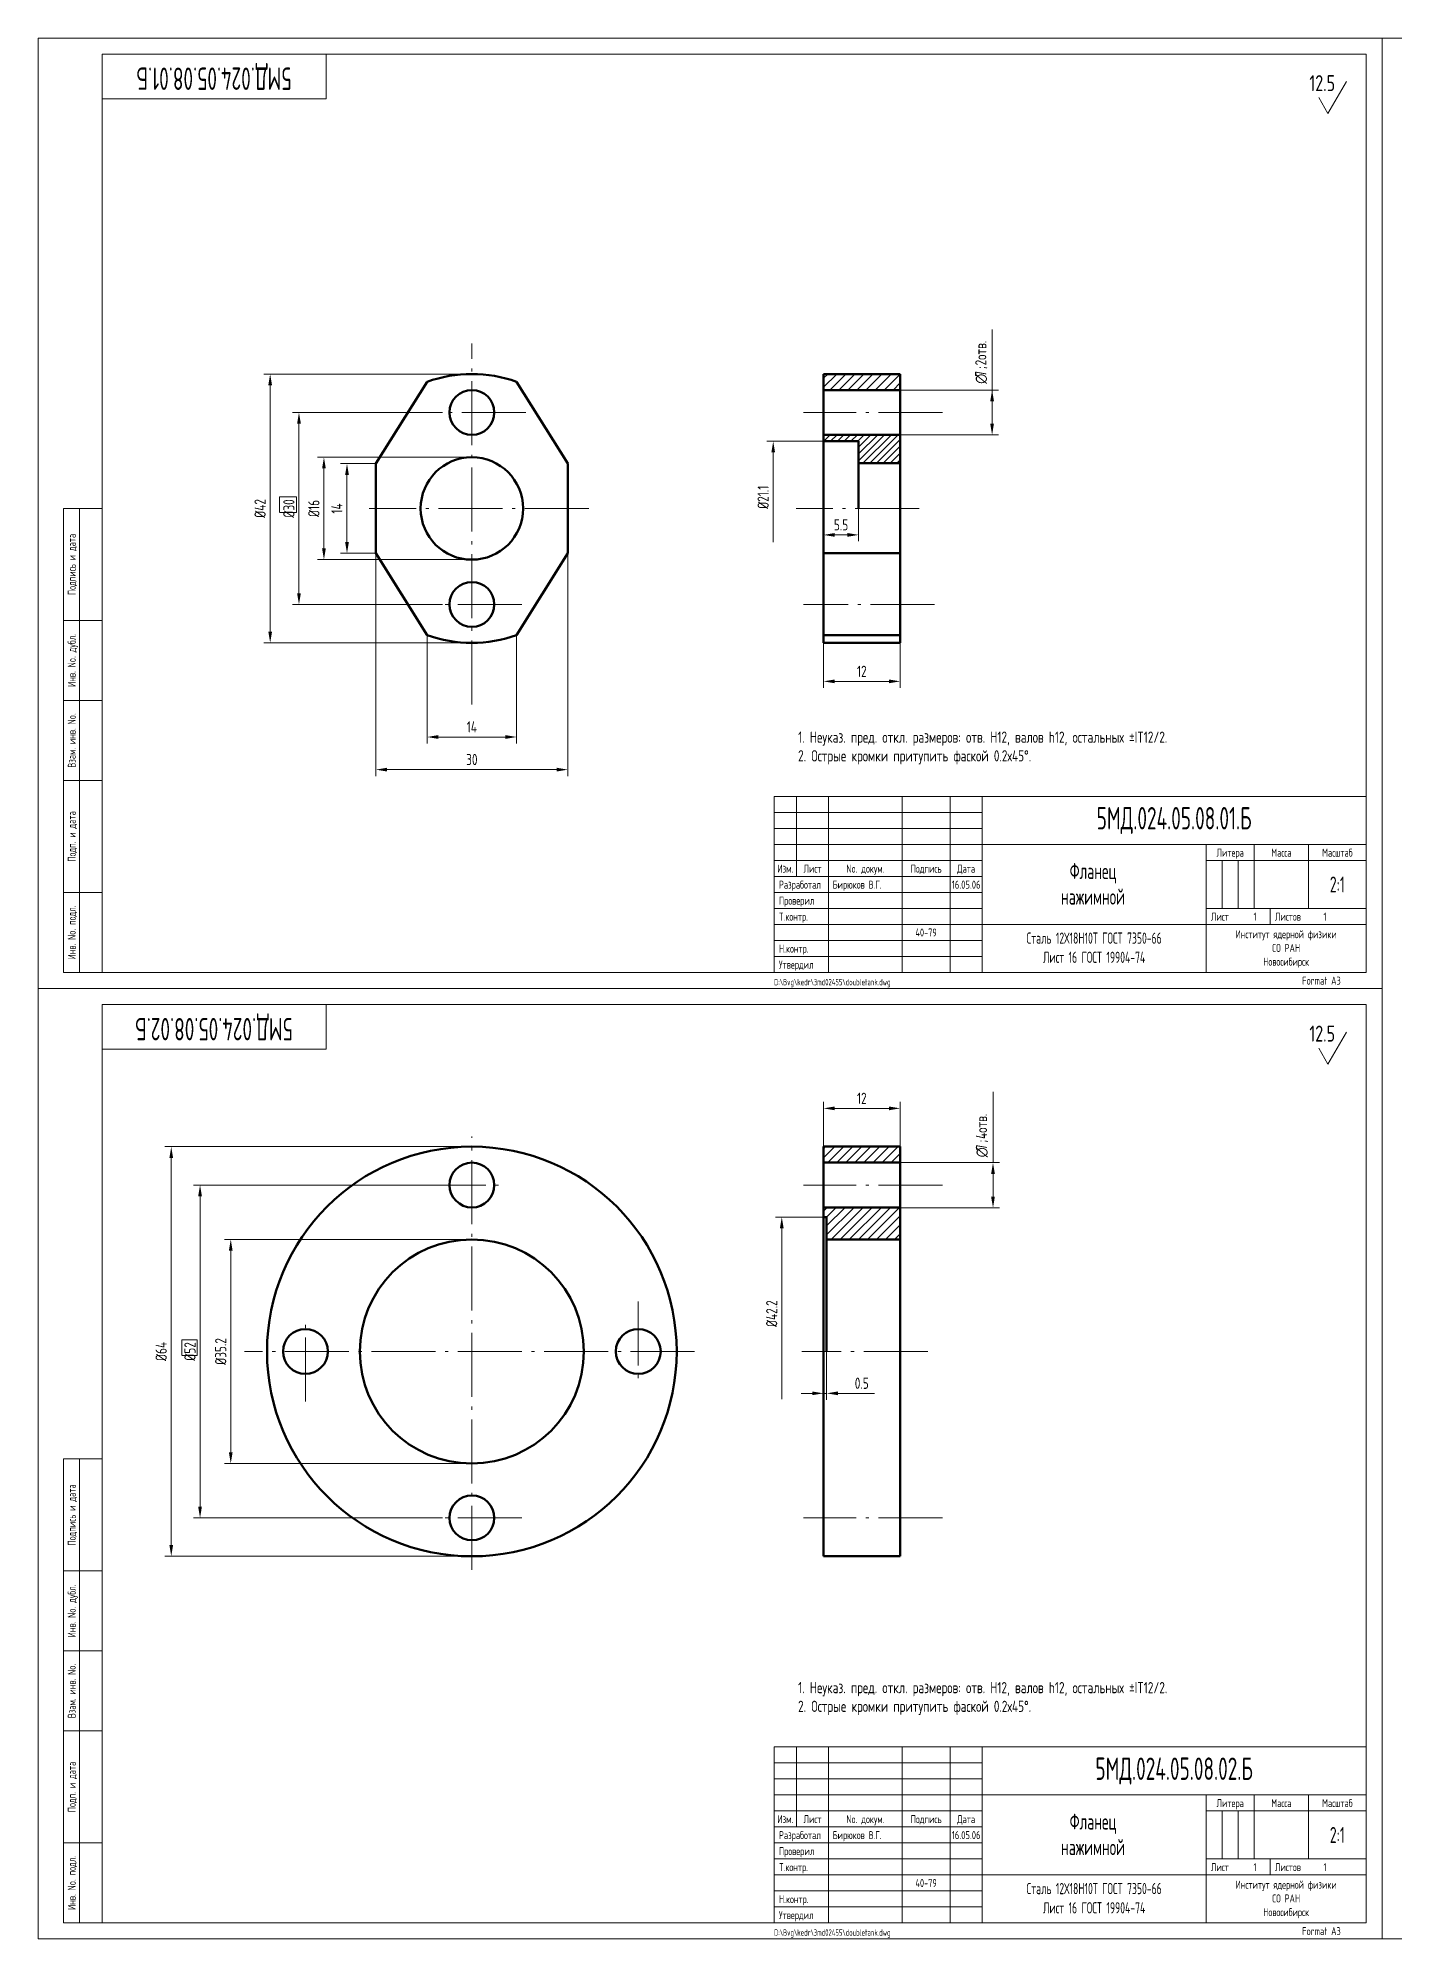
# Model space of a CAD drawing. Extents: x -414 to 4851, y -2165 to 1761.
# Drawn here: x 3171 to 3595, y 1167 to 1761 of the extents above; entities that cross this region are included whole.
import ezdxf
from ezdxf.enums import TextEntityAlignment as Align

# ---------------------------------------------------------------- set-up
doc = ezdxf.new("R2010")
doc.units = 0
doc.linetypes.add('S-P20', pattern=[27, 20, -3, 1, -3])
for name, color, linetype, lineweight in [('1', 9, 'CONTINUOUS', 20), ('2', 2, 'CONTINUOUS', 50), ('DIM', 4, 'CONTINUOUS', 20), ('HATCH', 5, 'CONTINUOUS', 20), ('TR', 3, 'CONTINUOUS', 20)]:
    doc.layers.add(name, color=color, linetype=linetype, lineweight=lineweight)
doc.styles.add('SIMPLEX', font='simplex.shx', dxfattribs={"width": 0.7})
pattern_1 = [(45, (0, 0), (-1.4142136, 1.4142136), [])]

# ---------------------------------------------------------------- blocks, each defined once
blk = doc.blocks.new('SHTAMP1')
at = {"layer": 'DIM', "color": 2}
for p, q in [((-185, 55), (0, 55)), ((-185, 55), (-185, 0)), ((-178, 55), (-178, 30)), ((-168, 55), (-168, 0)), ((-145, 55), (-145, 0)), ((-130, 55), (-130, 0)), ((-120, 55), (-120, 0)), ((-120, 40), (0, 40)), ((-50, 40), (-50, 0)), ((-35, 40), (-35, 20)), ((-18, 40), (-18, 20)), ((-185, 35), (-120, 35)), ((-185, 30), (-120, 30)), ((-50, 35), (0, 35)), ((-50, 20), (0, 20)), ((-30, 20), (-30, 15)), ((-120, 15), (0, 15))]:
    blk.add_line(p, q, dxfattribs=at)
at = {"layer": 'DIM'}
for p, q in [((-185, 50), (-120, 50)), ((-185, 45), (-120, 45)), ((-185, 40), (-120, 40)), ((-45, 35), (-45, 20)), ((-40, 35), (-40, 20)), ((-185, 25), (-120, 25)), ((-185, 20), (-120, 20)), ((-185, 15), (-120, 15)), ((-185, 10), (-120, 10)), ((-185, 5), (-120, 5))]:
    blk.add_line(p, q, dxfattribs=at)
at = {"layer": 'DIM', "style": 'SIMPLEX', "width": 0.6}
blk.add_text('1', height=2.5, dxfattribs=at).set_placement((-35.18, 16.2))
at = {"layer": 'DIM', "style": 'SIMPLEX', "width": 0.6, "flags": 8}
blk.add_attdef('ОБОЗНАЧЕНИЕ2', text='', height=7, dxfattribs=at).set_placement((-117, 60), align=Align.MIDDLE)
at = {"layer": 'DIM', "style": 'SIMPLEX', "width": 0.6}
for tag, height, p in [('ОБОЗНАЧЕНИЕ', 7, (-60, 47.5)), ('МАСШТАБ', 5, (-9, 27.5))]:
    blk.add_attdef(tag, text='', height=height, dxfattribs=at).set_placement(p, align=Align.MIDDLE)
at = {"layer": 'DIM', "style": 'SIMPLEX', "width": 0.910843}
blk.add_attdef('ДАТА', text='', height=2.5, dxfattribs=at).set_placement((-129.5, 26.2), (-120.5, 26.2), align=Align.FIT)
at = {"layer": 'DIM', "style": 'SIMPLEX', "width": 0.6}
for tag, p in [('ЛИСТОВ', (-13.32, 16.2)), ('FORMAT', (-20, -3.8))]:
    blk.add_attdef(tag, p, '', height=2.5, dxfattribs=at)
blk.add_attdef('ТЕЛЕФОН', text='', height=2.5, dxfattribs=at).set_placement((-137.5, 12.5), align=Align.MIDDLE_CENTER)
at = {"layer": 'TR', "style": 'SIMPLEX', "width": 0.7}
for s, p in [('Литера', (-42.5, 36.2)), ('Масса', (-26.5, 36.2)), ('Масштаб', (-9, 36.2)), ('Изм.', (-181.5, 31.2)), ('Лист', (-173, 31.2)), ('No. докум.', (-156.5, 31.2)), ('Подпись', (-137.5, 31.2)), ('Дата', (-125, 31.2)), ('Институт ядерной физики', (-25, 10.7)), ('СО РАН', (-25, 6.42)), ('Новосибирск', (-25, 2.13))]:
    blk.add_text(s, height=2.5, dxfattribs=at).set_placement(p, align=Align.CENTER)
at = {"layer": 'TR', "style": 'SIMPLEX'}
for s, width, p in [('Разработал', 0.6, (-183.5, 26.2)), ('T.контр.', 0.7, (-183.5, 16.2)), ('Проверил', 0.7, (-183.5, 21.2)), ('Лист', 0.7, (-48.5, 16.2)), ('Листов', 0.7, (-28.5, 16.2)), ('Н.контр.', 0.7, (-183.5, 6.2)), ('Утвердил', 0.7, (-183.5, 1.2))]:
    blk.add_text(s, height=2.5, dxfattribs=dict(at, width=width)).set_placement(p)
at = {"layer": 'TR', "style": 'SIMPLEX', "width": 0.6}
for tag, height, p in [('НАИМЕНОВАНИЕ', 5, (-85.35, 29.2)), ('НАИМЕНОВАНИЕ2', 5, (-85.35, 21.2)), ('МАТЕРИАЛ', 3.5, (-85, 9)), ('СОРТАМЕНТ', 3.5, (-85, 3))]:
    blk.add_attdef(tag, text='', height=height, dxfattribs=at).set_placement(p, align=Align.CENTER)
for tag, p, height in [('РАЗРАБОТАЛ', (-166.7, 26.2), 2.5), ('ПРОВЕРИЛ', (-166.7, 21.2), 2.5), ('НОРМОКОНТРОЛЬ', (-166.7, 6.2), 2.5), ('УТВЕРДИЛ', (-166.7, 1.2), 2.5), ('ФАЙЛ', (-185, -4), 2)]:
    blk.add_attdef(tag, p, '', height=height, dxfattribs=at)

msp = doc.modelspace()

# ---------------------------------------------------------------- hatches: boundary and pattern name
at = {"layer": 'HATCH'}
h = msp.add_hatch(dxfattribs=at)
h.set_pattern_fill('U', color=256, scale=2, angle=45, style=0, pattern_type=0)
h.set_pattern_definition(pattern_1)
h.paths.add_polyline_path([(3440.54, 1655.75), (3416.54, 1655.75), (3416.54, 1650.75), (3440.54, 1650.75)])
h = msp.add_hatch(dxfattribs=at)
h.set_pattern_fill('U', color=256, scale=1.5, angle=45, style=0, pattern_type=0)
h.set_pattern_definition([(45, (0, 0), (-1.0606602, 1.0606602), [])])
h.paths.add_polyline_path([(3440.54, 1636.75), (3416.54, 1636.75), (3416.54, 1634.75), (3427.54, 1634.75), (3427.54, 1627.88), (3440.54, 1627.88)])
h = msp.add_hatch(dxfattribs=at)
h.set_pattern_fill('U', color=256, scale=2, angle=45, style=0, pattern_type=0)
h.set_pattern_definition([(45, (0, 33.5745), (-1.4142136, 1.4142136), [])])
h.paths.add_polyline_path([(3440.54, 1409.33), (3440.54, 1414.33), (3416.54, 1414.33), (3416.54, 1409.33)])
h = msp.add_hatch(dxfattribs=at)
h.set_pattern_fill('U', color=256, scale=2, angle=45, style=0, pattern_type=0)
h.set_pattern_definition(pattern_1)
h.paths.add_polyline_path([(3440.54, 1395.33), (3416.54, 1395.33), (3416.54, 1392.33), (3417.54, 1392.33), (3417.54, 1385.33), (3440.54, 1385.33)])

# ---------------------------------------------------------------- linework, layer by layer
at = {"layer": '1', "linetype": 'S-P20'}
for p, q in [((3306.68, 1552.52), (3306.68, 1665.27)), ((3323.56, 1643.75), (3297.52, 1643.75)), ((3453.74, 1643.75), (3410.34, 1643.75)), ((3343.25, 1613.75), (3274.58, 1613.75)), ((3446.44, 1613.75), (3407.98, 1613.75)), ((3322.32, 1583.75), (3297.52, 1583.75)), ((3451.26, 1583.75), (3410.34, 1583.75)), ((3306.68, 1282.12), (3306.68, 1417.46)), ((3291.05, 1402.33), (3315.85, 1402.33)), ((3453.74, 1402.33), (3410.34, 1402.33)), ((3358.68, 1365.96), (3358.68, 1341.16)), ((3254.68, 1334.69), (3254.68, 1359.49)), ((3376.29, 1350.33), (3235.65, 1350.33)), ((3449.12, 1350.33), (3409.78, 1350.33)), ((3322.32, 1298.33), (3297.52, 1298.33)), ((3453.74, 1298.33), (3410.34, 1298.33))]:
    msp.add_line(p, q, dxfattribs=at)
at = {"layer": '1'}
for p, q in [((3251.85, 1617.4), (3246.55, 1617.4)), ((3246.55, 1617.4), (3246.55, 1612.52)), ((3251.85, 1612.52), (3251.85, 1617.4)), ((3246.69, 1612.52), (3251.85, 1612.52)), ((3220.87, 1353.99), (3216.03, 1353.99)), ((3216.03, 1353.99), (3216.03, 1349.09)), ((3216.11, 1349.09), (3220.87, 1349.09)), ((3220.87, 1349.09), (3220.87, 1353.99))]:
    msp.add_line(p, q, dxfattribs=at)
at = {"layer": '2'}
for p, q in [((3276.68, 1627.75), (3292.68, 1653.35)), ((3336.68, 1627.75), (3320.68, 1653.35)), ((3416.54, 1571.75), (3416.54, 1655.75)), ((3440.54, 1655.75), (3416.54, 1655.75)), ((3440.54, 1571.75), (3440.54, 1655.75)), ((3440.54, 1650.75), (3416.54, 1650.75)), ((3440.54, 1636.75), (3416.54, 1636.75)), ((3427.54, 1634.75), (3416.54, 1634.75)), ((3427.54, 1613.75), (3427.54, 1634.75)), ((3276.68, 1627.75), (3276.68, 1599.75)), ((3336.68, 1627.75), (3336.68, 1599.75)), ((3440.54, 1627.88), (3427.54, 1627.88)), ((3276.68, 1599.75), (3292.68, 1574.15)), ((3336.68, 1599.75), (3320.68, 1574.15)), ((3440.54, 1599.75), (3416.54, 1599.75)), ((3440.54, 1574.15), (3416.54, 1574.15)), ((3440.54, 1571.75), (3416.54, 1571.75)), ((3440.54, 1571.75), (3416.54, 1571.75)), ((3416.54, 1286.33), (3416.54, 1414.33)), ((3440.54, 1414.33), (3416.54, 1414.33)), ((3440.54, 1286.33), (3440.54, 1414.33)), ((3440.54, 1409.33), (3416.54, 1409.33)), ((3440.54, 1395.33), (3416.54, 1395.33)), ((3417.54, 1392.33), (3416.54, 1392.33)), ((3417.54, 1350.33), (3417.54, 1392.33)), ((3440.54, 1385.33), (3417.54, 1385.33)), ((3440.54, 1286.33), (3416.54, 1286.33)), ((3440.54, 1286.33), (3416.54, 1286.33))]:
    msp.add_line(p, q, dxfattribs=at)
for centre, radius in [((3306.68, 1643.75), 7), ((3306.68, 1613.75), 16), ((3306.68, 1583.75), 7), ((3306.68, 1350.33), 64), ((3306.68, 1402.33), 7), ((3306.68, 1350.33), 35), ((3254.68, 1350.33), 7), ((3358.68, 1350.33), 7), ((3306.68, 1298.33), 7)]:
    msp.add_circle(centre, radius, dxfattribs=at)
for start, end in [(70.52878, 109.47122), (250.52878, 289.47122)]:
    msp.add_arc((3306.68, 1613.75), 42, start, end, dxfattribs=at)
at = {"layer": 'DIM'}
for p, q in [((3469.24, 1640.25), (3469.24, 1669.66)), ((3306.68, 1655.75), (3241.66, 1655.75)), ((3243.66, 1652.25), (3243.66, 1575.25)), ((3440.54, 1650.75), (3471.24, 1650.75)), ((3297.52, 1643.75), (3250.66, 1643.75)), ((3252.66, 1640.25), (3252.66, 1587.25)), ((3416.54, 1634.75), (3398.84, 1634.75)), ((3440.54, 1636.75), (3471.24, 1636.75)), ((3306.68, 1629.75), (3258.46, 1629.75)), ((3276.68, 1627.75), (3265.66, 1627.75)), ((3400.84, 1631.25), (3400.84, 1603.25)), ((3260.46, 1626.25), (3260.46, 1601.25)), ((3267.66, 1624.25), (3267.66, 1603.25)), ((3427.54, 1613.75), (3427.54, 1603.49)), ((3420.04, 1605.49), (3424.04, 1605.49)), ((3276.68, 1599.75), (3265.66, 1599.75)), ((3276.68, 1599.75), (3276.68, 1530.14)), ((3336.68, 1599.75), (3336.68, 1530.14)), ((3306.68, 1597.75), (3258.46, 1597.75)), ((3297.52, 1583.75), (3250.66, 1583.75)), ((3292.68, 1574.15), (3292.68, 1540.33)), ((3320.68, 1574.15), (3320.68, 1540.33)), ((3306.68, 1571.75), (3241.66, 1571.75)), ((3416.54, 1571.75), (3416.54, 1557.72)), ((3440.54, 1571.75), (3440.54, 1557.72)), ((3420.04, 1559.72), (3437.04, 1559.72)), ((3296.18, 1542.33), (3317.18, 1542.33)), ((3280.18, 1532.14), (3333.18, 1532.14)), ((3416.54, 1414.33), (3416.54, 1428.3)), ((3420.04, 1426.3), (3437.04, 1426.3)), ((3440.54, 1414.33), (3440.54, 1428.3)), ((3469.52, 1409.33), (3469.52, 1431.43)), ((3306.68, 1414.33), (3210.75, 1414.33)), ((3212.75, 1410.83), (3212.75, 1289.83)), ((3440.54, 1409.33), (3471.52, 1409.33)), ((3291.05, 1402.33), (3219.75, 1402.33)), ((3469.52, 1398.72), (3469.52, 1405.83)), ((3221.75, 1398.83), (3221.75, 1301.83)), ((3416.54, 1392.33), (3401.52, 1392.33)), ((3440.54, 1395.22), (3471.52, 1395.22)), ((3306.68, 1385.33), (3229.35, 1385.33)), ((3403.52, 1388.83), (3403.52, 1335.47)), ((3231.35, 1381.83), (3231.35, 1318.83)), ((3417.54, 1350.33), (3417.54, 1335.25)), ((3413.04, 1337.25), (3409.54, 1337.25)), ((3416.54, 1337.25), (3417.54, 1337.25)), ((3421.04, 1337.25), (3432.47, 1337.25)), ((3306.68, 1315.33), (3229.35, 1315.33)), ((3297.52, 1298.33), (3219.75, 1298.33)), ((3306.68, 1286.33), (3210.75, 1286.33))]:
    msp.add_line(p, q, dxfattribs=at)
at = {"layer": 'DIM', "color": 2}
for p, q in [((3179.12, 1468.75), (3179.12, 1613.75)), ((3191.12, 1613.75), (3179.12, 1613.75)), ((3184.12, 1468.75), (3184.12, 1613.75)), ((3191.12, 1578.75), (3179.12, 1578.75)), ((3191.12, 1553.75), (3179.12, 1553.75)), ((3191.12, 1528.75), (3179.12, 1528.75)), ((3191.12, 1493.75), (3179.12, 1493.75)), ((3191.12, 1468.75), (3179.12, 1468.75)), ((3179.12, 1171.75), (3179.12, 1316.75)), ((3191.12, 1316.75), (3179.12, 1316.75)), ((3184.12, 1171.75), (3184.12, 1316.75)), ((3191.12, 1281.75), (3179.12, 1281.75)), ((3191.12, 1256.75), (3179.12, 1256.75)), ((3191.12, 1231.75), (3179.12, 1231.75)), ((3191.12, 1196.75), (3179.12, 1196.75)), ((3191.12, 1171.75), (3179.12, 1171.75))]:
    msp.add_line(p, q, dxfattribs=at)
at = {"layer": 'DIM'}
for points in [[(3171.12, 1463.75), (3171.12, 1760.75), (3591.12, 1760.75), (3591.12, 1463.75)], [(3591.12, 1166.75), (3591.12, 1760.75), (4011.12, 1760.75), (4011.12, 1166.75)], [(3171.12, 1166.75), (3171.12, 1463.75), (3591.12, 1463.75), (3591.12, 1166.75)]]:
    msp.add_lwpolyline(points, close=True, dxfattribs=at)
at = {"layer": 'DIM', "color": 2}
for points in [[(3191.12, 1468.75), (3191.12, 1755.75), (3586.12, 1755.75), (3586.12, 1468.75)], [(3191.12, 1171.75), (3191.12, 1458.75), (3586.12, 1458.75), (3586.12, 1171.75)]]:
    msp.add_lwpolyline(points, close=True, dxfattribs=at)
for points in [[(3191.12, 1741.75), (3261.12, 1741.75), (3261.12, 1755.75)], [(3191.12, 1444.75), (3261.12, 1444.75), (3261.12, 1458.75)]]:
    msp.add_lwpolyline(points, dxfattribs=at)
at = {"layer": 'DIM', "flags": 128}
for points in [[(3571.28, 1742.15), (3574.17, 1737.15), (3579.94, 1747.15)], [(3571.28, 1445.15), (3574.17, 1440.15), (3579.94, 1450.15)]]:
    msp.add_lwpolyline(points, dxfattribs=at)
at = {"layer": 'DIM'}
for points in [[(3243.08, 1652.25), (3244.25, 1652.25), (3243.66, 1655.75)], [(3468.65, 1647.25), (3469.82, 1647.25), (3469.24, 1650.75)], [(3252.08, 1640.25), (3253.25, 1640.25), (3252.66, 1643.75)], [(3468.65, 1640.25), (3469.82, 1640.25), (3469.24, 1636.75)], [(3400.26, 1631.25), (3401.43, 1631.25), (3400.84, 1634.75)], [(3259.88, 1626.25), (3261.05, 1626.25), (3260.46, 1629.75)], [(3267.08, 1624.25), (3268.25, 1624.25), (3267.66, 1627.75)], [(3420.04, 1606.07), (3420.04, 1604.9), (3416.54, 1605.49)], [(3424.04, 1606.07), (3424.04, 1604.9), (3427.54, 1605.49)], [(3259.88, 1601.25), (3261.05, 1601.25), (3260.46, 1597.75)], [(3267.08, 1603.25), (3268.25, 1603.25), (3267.66, 1599.75)], [(3252.08, 1587.25), (3253.25, 1587.25), (3252.66, 1583.75)], [(3243.08, 1575.25), (3244.25, 1575.25), (3243.66, 1571.75)], [(3420.04, 1560.3), (3420.04, 1559.14), (3416.54, 1559.72)], [(3437.04, 1560.3), (3437.04, 1559.14), (3440.54, 1559.72)], [(3296.18, 1542.92), (3296.18, 1541.75), (3292.68, 1542.33)], [(3317.18, 1542.92), (3317.18, 1541.75), (3320.68, 1542.33)], [(3280.18, 1532.73), (3280.18, 1531.56), (3276.68, 1532.14)], [(3333.18, 1532.73), (3333.18, 1531.56), (3336.68, 1532.14)], [(3420.04, 1426.88), (3420.04, 1425.71), (3416.54, 1426.3)], [(3437.04, 1426.88), (3437.04, 1425.71), (3440.54, 1426.3)], [(3212.17, 1410.83), (3213.33, 1410.83), (3212.75, 1414.33)], [(3468.93, 1405.83), (3470.1, 1405.83), (3469.52, 1409.33)], [(3221.16, 1398.83), (3222.33, 1398.83), (3221.75, 1402.33)], [(3468.93, 1398.72), (3470.1, 1398.72), (3469.52, 1395.22)], [(3402.94, 1388.83), (3404.11, 1388.83), (3403.52, 1392.33)], [(3230.76, 1381.83), (3231.93, 1381.83), (3231.35, 1385.33)], [(3413.04, 1337.83), (3413.04, 1336.67), (3416.54, 1337.25)], [(3421.04, 1337.83), (3421.04, 1336.67), (3417.54, 1337.25)], [(3230.76, 1318.83), (3231.93, 1318.83), (3231.35, 1315.33)], [(3221.16, 1301.83), (3222.33, 1301.83), (3221.75, 1298.33)], [(3212.17, 1289.83), (3213.33, 1289.83), (3212.75, 1286.33)]]:
    msp.add_solid(points, dxfattribs=at)

# ---------------------------------------------------------------- block references
ref = msp.add_blockref('SHTAMP1', (3586.12, 1468.75), dxfattribs=at)
ref.add_attrib('ФАЙЛ', 'D:\\Bvg\\kedr\\3md02455\\doubletank.dwg', (3401.12, 1464.75), dxfattribs={"layer": 'TR', "height": 2, "style": 'SIMPLEX', "width": 0.6})
ref.add_attrib('РАЗРАБОТАЛ', 'Бирюков В.Г.', (3419.42, 1494.95), dxfattribs={"layer": 'TR', "height": 2.5, "style": 'SIMPLEX', "width": 0.6})
ref.add_attrib('ТЕЛЕФОН', '40-79', dxfattribs={"height": 2.5, "style": 'SIMPLEX', "width": 0.6}).set_placement((3448.62, 1481.25), align=Align.MIDDLE_CENTER)
ref.add_attrib('ДАТА', '16.05.06', dxfattribs={"height": 2.5, "style": 'SIMPLEX', "width": 0.586047}).set_placement((3456.62, 1494.95), (3465.62, 1494.95), align=Align.FIT)
ref.add_attrib('ОБОЗНАЧЕНИЕ', '5МД.024.05.08.01.Б', dxfattribs={"height": 7, "style": 'SIMPLEX', "width": 0.6}).set_placement((3526.12, 1516.25), align=Align.MIDDLE)
ref.add_attrib('МАСШТАБ', '2:1', dxfattribs={"height": 5, "style": 'SIMPLEX', "width": 0.6}).set_placement((3577.12, 1496.25), align=Align.MIDDLE)
ref.add_attrib('НАИМЕНОВАНИЕ', 'Фланец', dxfattribs={"layer": 'TR', "height": 5, "style": 'SIMPLEX', "width": 0.6}).set_placement((3500.78, 1497.95), align=Align.CENTER)
ref.add_attrib('НАИМЕНОВАНИЕ2', 'нажимной', dxfattribs={"layer": 'TR', "height": 5, "style": 'SIMPLEX', "width": 0.6}).set_placement((3500.78, 1489.95), align=Align.CENTER)
ref.add_attrib('МАТЕРИАЛ', 'Сталь 12Х18Н10Т ГОСТ 7350-66', dxfattribs={"layer": 'TR', "height": 3.5, "style": 'SIMPLEX', "width": 0.6}).set_placement((3501.12, 1477.75), align=Align.CENTER)
ref.add_attrib('СОРТАМЕНТ', 'Лист 16 ГОСТ 19904-74', dxfattribs={"layer": 'TR', "height": 3.5, "style": 'SIMPLEX', "width": 0.6}).set_placement((3501.12, 1471.75), align=Align.CENTER)
ref.add_attrib('ЛИСТОВ', '1', (3572.8, 1484.95), dxfattribs={"height": 2.5, "style": 'SIMPLEX', "width": 0.6})
ref.add_attrib('FORMAT', 'Format A3', (3566.12, 1464.95), dxfattribs={"height": 2.5, "style": 'SIMPLEX', "width": 0.6})
ref.add_attrib('ОБОЗНАЧЕНИЕ2', '5МД.024.05.08.01.Б', dxfattribs={"height": 7, "rotation": 180, "style": 'SIMPLEX', "width": 0.6, "flags": 8}).set_placement((3226.12, 1748.75), align=Align.MIDDLE)
ref = msp.add_blockref('SHTAMP1', (3586.12, 1171.75), dxfattribs=at)
ref.add_attrib('ФАЙЛ', 'D:\\Bvg\\kedr\\3md02455\\doubletank.dwg', (3401.12, 1167.75), dxfattribs={"layer": 'TR', "height": 2, "style": 'SIMPLEX', "width": 0.6})
ref.add_attrib('РАЗРАБОТАЛ', 'Бирюков В.Г.', (3419.42, 1197.95), dxfattribs={"layer": 'TR', "height": 2.5, "style": 'SIMPLEX', "width": 0.6})
ref.add_attrib('ТЕЛЕФОН', '40-79', dxfattribs={"height": 2.5, "style": 'SIMPLEX', "width": 0.6}).set_placement((3448.62, 1184.25), align=Align.MIDDLE_CENTER)
ref.add_attrib('ДАТА', '16.05.06', dxfattribs={"height": 2.5, "style": 'SIMPLEX', "width": 0.586047}).set_placement((3456.62, 1197.95), (3465.62, 1197.95), align=Align.FIT)
ref.add_attrib('ОБОЗНАЧЕНИЕ', '5МД.024.05.08.02.Б', dxfattribs={"height": 7, "style": 'SIMPLEX', "width": 0.6}).set_placement((3526.12, 1219.25), align=Align.MIDDLE)
ref.add_attrib('МАСШТАБ', '2:1', dxfattribs={"height": 5, "style": 'SIMPLEX', "width": 0.6}).set_placement((3577.12, 1199.25), align=Align.MIDDLE)
ref.add_attrib('НАИМЕНОВАНИЕ', 'Фланец', dxfattribs={"layer": 'TR', "height": 5, "style": 'SIMPLEX', "width": 0.6}).set_placement((3500.78, 1200.95), align=Align.CENTER)
ref.add_attrib('НАИМЕНОВАНИЕ2', 'нажимной', dxfattribs={"layer": 'TR', "height": 5, "style": 'SIMPLEX', "width": 0.6}).set_placement((3500.78, 1192.95), align=Align.CENTER)
ref.add_attrib('МАТЕРИАЛ', 'Сталь 12Х18Н10Т ГОСТ 7350-66', dxfattribs={"layer": 'TR', "height": 3.5, "style": 'SIMPLEX', "width": 0.6}).set_placement((3501.12, 1180.75), align=Align.CENTER)
ref.add_attrib('СОРТАМЕНТ', 'Лист 16 ГОСТ 19904-74', dxfattribs={"layer": 'TR', "height": 3.5, "style": 'SIMPLEX', "width": 0.6}).set_placement((3501.12, 1174.75), align=Align.CENTER)
ref.add_attrib('ЛИСТОВ', '1', (3572.8, 1187.95), dxfattribs={"height": 2.5, "style": 'SIMPLEX', "width": 0.6})
ref.add_attrib('FORMAT', 'Format A3', (3566.12, 1167.95), dxfattribs={"height": 2.5, "style": 'SIMPLEX', "width": 0.6})
ref.add_attrib('ОБОЗНАЧЕНИЕ2', '5МД.024.05.08.02.Б', dxfattribs={"height": 7, "rotation": 180, "style": 'SIMPLEX', "width": 0.6, "flags": 8}).set_placement((3226.12, 1451.75), align=Align.MIDDLE)

# ---------------------------------------------------------------- texts
at = {"layer": 'DIM', "style": 'SIMPLEX', "width": 0.7}
for p in [(3576.42, 1744.15), (3576.42, 1447.15)]:
    msp.add_text('12.5', height=5, dxfattribs=at).set_placement(p, align=Align.RIGHT)
for s, p in [('2отв.', (3467.44, 1658.45)), (';', (3467.44, 1657.26)), ('∅', (3467.44, 1652.71)), ('7', (3467.44, 1654.93)), ('4отв.', (3467.68, 1416.75)), ('∅', (3467.68, 1411.01)), ('7', (3467.68, 1413.22)), (';', (3467.68, 1415.56))]:
    msp.add_text(s, height=3.5, rotation=90, dxfattribs=at).set_placement(p)
for s, p in [('Подпись и дата', (3182.92, 1596.25)), ('Инв. No. дубл.', (3182.92, 1566.25)), ('Взам. инв. No.', (3182.92, 1541.25)), ('Подп. и дата', (3182.92, 1511.25)), ('Инв. No. подл.', (3182.92, 1481.25)), ('Подпись и дата', (3182.92, 1299.25)), ('Инв. No. дубл.', (3182.92, 1269.25)), ('Взам. инв. No.', (3182.92, 1244.25)), ('Подп. и дата', (3182.92, 1214.25)), ('Инв. No. подл.', (3182.92, 1184.25))]:
    msp.add_text(s, height=2.5, rotation=90, dxfattribs=at).set_placement(p, align=Align.CENTER)
at = {"layer": 'DIM', "char_height": 3.5, "attachment_point": 5, "rotation": 90, "style": 'SIMPLEX'}
for s, insert in [('\\A1;%%c42', (3240.51, 1613.75)), ('\\A1;%%c30', (3249.51, 1613.75)), ('\\A1;%%c16', (3257.31, 1613.75)), ('\\A1;%%c21.1', (3397.69, 1617.25)), ('\\A1;14', (3264.51, 1613.75)), ('\\A1;%%c42.2', (3400.37, 1362.15)), ('\\A1;%%c35.2', (3228.2, 1350.33)), ('\\A1;%%c64', (3209.6, 1350.33)), ('\\A1;%%c52', (3218.6, 1350.33))]:
    msp.add_mtext(s, dxfattribs=dict(at, insert=insert))
at = {"layer": 'DIM', "char_height": 3.5, "attachment_point": 5, "style": 'SIMPLEX'}
for s, insert in [('\\A1;5.5', (3422.04, 1608.64)), ('\\A1;12', (3428.54, 1562.87)), ('\\A1;14', (3306.68, 1545.48)), ('\\A1;30', (3306.68, 1535.29)), ('\\A1;12', (3428.54, 1429.45)), ('\\A1;0.5', (3428.51, 1340.4))]:
    msp.add_mtext(s, dxfattribs=dict(at, insert=insert))
at = {"layer": 'TR', "char_height": 3.5, "width": 170, "attachment_point": 7, "style": 'SIMPLEX'}
for insert in [(3408.62, 1533.75), (3408.62, 1236.75)]:
    msp.add_mtext('\\A1;1. Неуказ. пред. откл. размеров: отв. H12, валов h12, остальных ±IT12/2.\\P2. Острые кромки притупить фаской 0.2х45%%d.', dxfattribs=dict(at, insert=insert))

doc.saveas('drawing.dxf')
